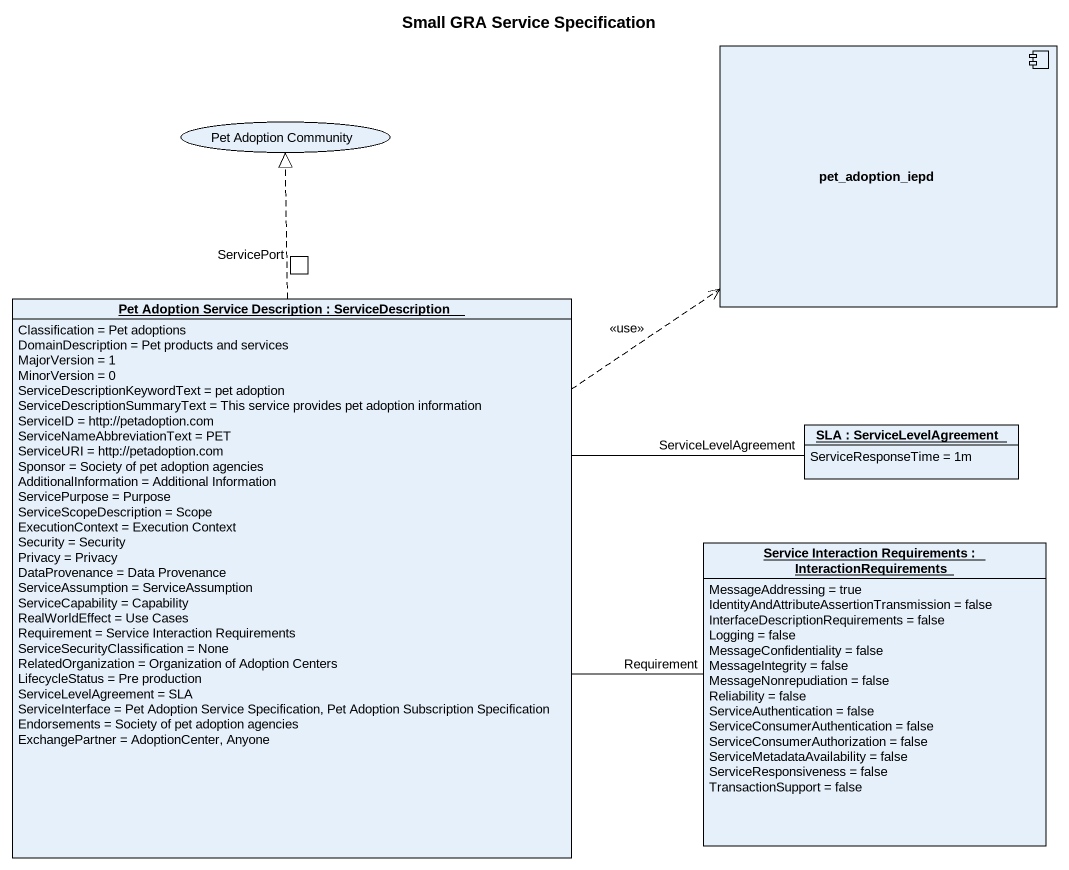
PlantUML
@startuml
title Small GRA Service Specification
allowmixing
hide circle
hide empty members
component pet_adoption_iepd
usecase "Pet Adoption Community" as Pet_Adoption_Community
object "Pet Adoption Service Description : ServiceDescription" as Pet_Adoption_Service {
  Classification = Pet adoptions
  DomainDescription = Pet products and services
  MajorVersion = 1
  MinorVersion = 0
  ServiceDescriptionKeywordText = pet adoption
  ServiceDescriptionSummaryText = This service provides pet adoption information
  ServiceID = http://petadoption.com
  ServiceNameAbbreviationText = PET
  ServiceURI = http://petadoption.com
  Sponsor = Society of pet adoption agencies
  AdditionalInformation = Additional Information
  ServicePurpose = Purpose
  ServiceScopeDescription = Scope
  ExecutionContext = Execution Context
  Security = Security
  Privacy = Privacy
  DataProvenance = Data Provenance
  ServiceAssumption = ServiceAssumption
  ServiceCapability = Capability
  RealWorldEffect = Use Cases
  Requirement = Service Interaction Requirements
  ServiceSecurityClassification = None
  RelatedOrganization = Organization of Adoption Centers
  LifecycleStatus = Pre production
  ServiceLevelAgreement = SLA
  ServiceInterface = Pet Adoption Service Specification, Pet Adoption Subscription Specification
  Endorsements = Society of pet adoption agencies
  ExchangePartner = AdoptionCenter, Anyone
}
rectangle ServicePort
object "SLA : ServiceLevelAgreement" as SLA {
  ServiceResponseTime = 1m
}
object "Service Interaction Requirements : InteractionRequirements" as Service_Interaction {
  MessageAddressing = true
  IdentityAndAttributeAssertionTransmission = false
  InterfaceDescriptionRequirements = false
  Logging = false
  MessageConfidentiality = false
  MessageIntegrity = false
  MessageNonrepudiation = false
  Reliability = false
  ServiceAuthentication = false
  ServiceConsumerAuthentication = false
  ServiceConsumerAuthorization = false
  ServiceMetadataAvailability = false
  ServiceResponsiveness = false
  TransactionSupport = false
}
Pet_Adoption_Service .up.> pet_adoption_iepd : <<use>>
Pet_Adoption_Service .up.|> Pet_Adoption_Community
Pet_Adoption_Service -right- SLA : ServiceLevelAgreement
Service_Interaction -left- Pet_Adoption_Service : Requirement
@enduml
